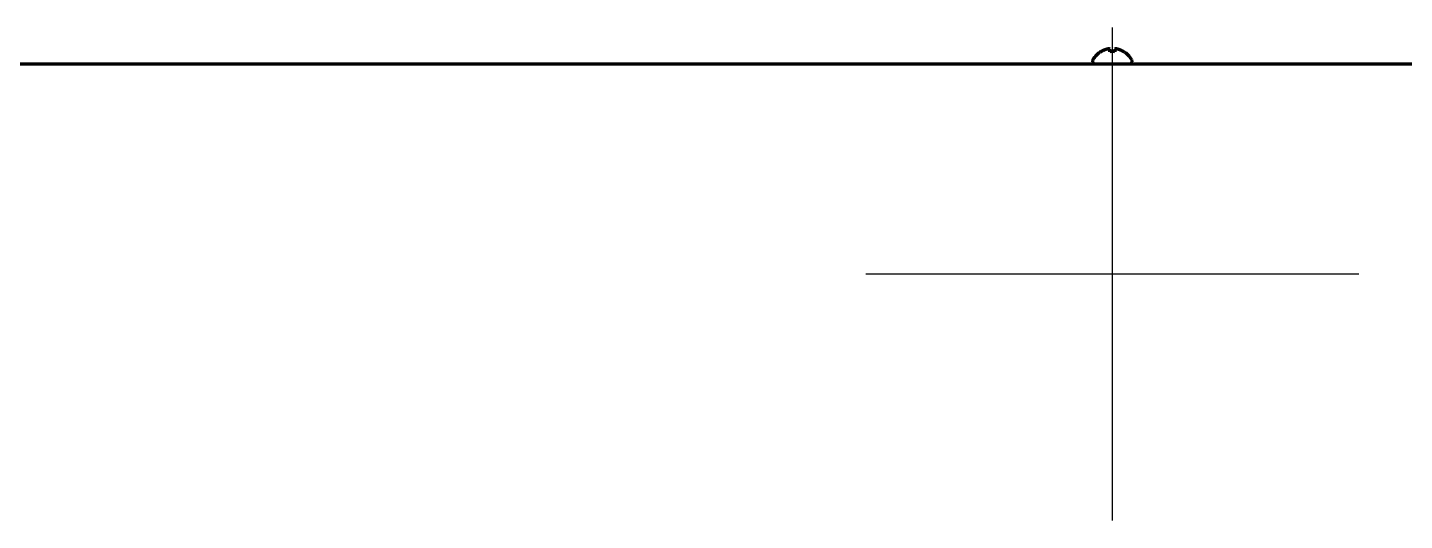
# Model space of a CAD drawing. Header units: inches. Extents: x -3055 to 7244, y 299 to 5591.
# Drawn here: x 3023 to 3302.4, y 1449.8 to 1549.8 of the extents above; entities that cross this region are included whole.
import ezdxf

# ---------------------------------------------------------------- set-up
doc = ezdxf.new("R2010")
doc.units = ezdxf.units.IN

# ---------------------------------------------------------------- blocks, each defined once
blk = doc.blocks.new('A$C0B5A562A')
at = {"color": 6}
for p, q in [((0, 50), (0, -50)), ((-50, 0), (50, 0))]:
    blk.add_line(p, q, dxfattribs=at)

msp = doc.modelspace()

# ---------------------------------------------------------------- linework, layer by layer
at = {"linetype": 'Continuous', "lineweight": 70}
for p, q in [((3239.12, 1543.04), (3239.12, 1542.84)), ((3240.82, 1544.88), (3240.82, 1544.91)), ((3245.42, 1544.91), (3245.42, 1544.88)), ((3247.12, 1542.84), (3247.12, 1543.04)), ((2797.62, 1542.44), (3688.62, 1542.44))]:
    msp.add_line(p, q, dxfattribs=at)
for centre, radius, start, end in [((3239.52, 1543.04), 0.4, 149.6988, 180), ((3239.52, 1542.84), 0.4, 180, 270), ((3243.32, 1540.82), 4.8, 121.3727, 149.6988), ((3242.92, 1540.82), 4.8, 30.3012, 58.6273), ((3246.72, 1542.84), 0.4, 270, 0), ((3246.72, 1543.04), 0.4, 0, 30.3012)]:
    msp.add_arc(centre, radius, start, end, dxfattribs=at)
for points in [[(3242.12, 1545.43), (3242.06, 1545.42), (3241.96, 1545.39), (3241.79, 1545.34), (3241.64, 1545.28), (3241.48, 1545.22), (3241.33, 1545.15), (3241.17, 1545.08), (3241.01, 1544.99), (3240.88, 1544.92), (3240.82, 1544.88)], [(3242.62, 1545.43), (3242.59, 1545.44), (3242.54, 1545.44), (3242.47, 1545.45), (3242.4, 1545.45), (3242.33, 1545.45), (3242.26, 1545.44), (3242.19, 1545.44), (3242.14, 1545.43), (3242.12, 1545.43)], [(3244.12, 1545.43), (3244.09, 1545.43), (3244.05, 1545.44), (3243.98, 1545.45), (3243.9, 1545.45), (3243.83, 1545.45), (3243.76, 1545.45), (3243.69, 1545.44), (3243.64, 1545.43), (3243.62, 1545.43)], [(3243.62, 1545.43), (3243.62, 1545.42), (3243.62, 1545.39), (3243.62, 1545.34), (3243.62, 1545.28), (3243.62, 1545.22), (3243.62, 1545.15), (3243.62, 1545.08), (3243.62, 1544.99), (3243.62, 1544.92), (3243.62, 1544.88)], [(3243.62, 1544.88), (3243.45, 1544.9), (3243.12, 1544.93), (3242.79, 1544.9), (3242.62, 1544.88)]]:
    msp.add_open_spline(points, degree=3, dxfattribs=at)
for points in [[(3242.62, 1544.88), (3242.62, 1545.01), (3242.62, 1545.11), (3242.62, 1545.25), (3242.62, 1545.29), (3242.62, 1545.37), (3242.62, 1545.4), (3242.62, 1545.43)], [(3245.42, 1544.88), (3245.22, 1545.01), (3245.01, 1545.11), (3244.68, 1545.25), (3244.57, 1545.29), (3244.35, 1545.37), (3244.23, 1545.4), (3244.12, 1545.43)]]:
    msp.add_open_spline(points, degree=3, knots=[0, 0, 0, 0, 0.5, 0.5, 0.75, 0.75, 1, 1, 1, 1], dxfattribs=at)

# ---------------------------------------------------------------- block references
msp.add_blockref('A$C0B5A562A', (3243.12, 1499.79))

doc.saveas('drawing.dxf')
